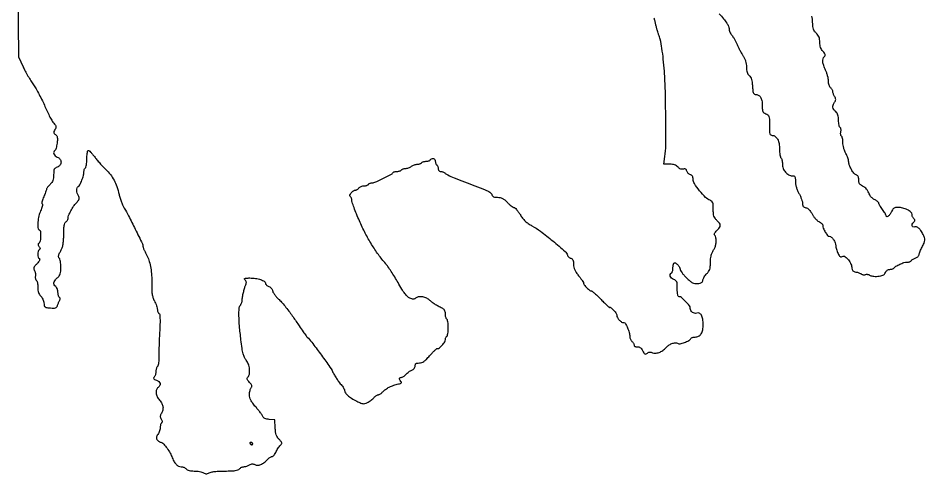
# Model space of a CAD drawing. Extents: x 0 to 632, y 0 to 633.
# Drawn here: x 0 to 630, y 0 to 316 of the extents above; entities that cross this region are included whole.
import ezdxf

# ---------------------------------------------------------------- set-up
doc = ezdxf.new("R2010")
doc.units = 0

msp = doc.modelspace()

# ---------------------------------------------------------------- linework, layer by layer
for points in [[(0.344853, 323.281451, 0.003109), (0.347606, 313), (0.5, 289.5), (3.720167, 282.701479, 0.012529), (5.243113, 279.684006, 0.007826), (7.169438, 276.224904, 0.007852), (9.175933, 272.873527, 0.014134), (10.940432, 270.200425, -0.021718), (12.757828, 267.354246, -0.009252), (14.950658, 263.400115, -0.009134), (17.137765, 259.089922, -0.011849), (18.975106, 255.058245, 0.009192), (20.671558, 251.282686, 0.010557), (22.432544, 247.744286, 0.009744), (24.04256, 244.813838, 0.058143), (25.079536, 243.415337, -0.0266), (26.173107, 242.119639, -0.120308), (26.563068, 241.21835, -0.13969), (26.46414, 240.311825, -0.040627), (25.824696, 239.045135, 0.028941), (25.164606, 237.810083, 0.139664), (25.042567, 237.031287, 0.161481), (25.356784, 236.367797, 0.042434), (26.250023, 235.578837, -0.086253), (27.093925, 234.691021, -0.101337), (27.530214, 233.617373, -0.063766), (27.617099, 232.084878, -0.016374), (27.360357, 229.612439, -0.015374), (27.052573, 227.786165, -0.020802), (26.655854, 226.160149, -0.018336), (26.230504, 224.86611, -0.16728), (25.860334, 224.413682, 0.178566), (25.093063, 223.432811, 0.168082), (25.121898, 222.159646, 0.126234), (25.999468, 220.895534, 0.087598), (27.5, 220, -0.138971), (29.389649, 218.594558, -0.165263), (30.101392, 216.5, -0.165263), (29.389649, 214.405442, -0.138971), (27.5, 213, 0.060722), (26.182069, 212.30612, 0.131806), (25.448285, 211.439846, 0.090915), (25.093869, 210.104083, 0.019508), (25, 207.699065, -0.028175), (24.873214, 205.450849, -0.061204), (24.471371, 203.771914, -0.069172), (23.714385, 202.37066, -0.045827), (22.5, 201, 0.022383), (21.542965, 200.016675, 0.026573), (20.734375, 199.004313, 0.026904), (20.15479, 198.094141, 0.129018), (20, 197.504247, -0.078887), (19.894546, 196.84002, -0.011367), (19.438172, 195.540075, -0.012659), (18.819694, 194.01678, -0.010519), (18.087393, 192.428561, 0.02483), (17.410117, 190.8418, 0.034167), (16.973631, 189.354499, 0.036753), (16.79704, 188.133907, 0.192355), (17, 187.5, -0.192355), (17.20296, 186.866093, -0.036753), (17.026369, 185.645501, -0.034167), (16.589883, 184.1582, -0.02483), (15.912607, 182.571439, 0.057917), (14.687559, 179.079026, 0.038007), (14.068077, 174.856839, 0.034692), (14.066749, 171.045959, 0.241596), (15, 169.5, -0.228772), (15.812361, 168.225375, -0.033673), (15.970527, 165.083328, -0.035668), (15.688389, 161.897528, -0.157729), (14.842382, 160.242382, 0.06283), (14.350107, 159.607965, 0.139138), (14.19525, 159.020896, 0.124139), (14.365504, 158.395048, 0.045056), (14.89094, 157.631409, -0.042372), (15.369535, 156.943766, -0.11259), (15.544818, 156.375316, -0.159582), (15.430098, 155.909819, -0.115281), (15.048558, 155.530011, 0.194988), (14.269427, 154.466066, 0.063193), (14.029937, 152.491841, 0.063133), (14.291344, 150.516905, 0.192197), (15.081997, 149.449323, -0.272795), (15.336803, 148.965327, -0.099913), (15.140123, 148.185982, -0.056829), (14.482387, 147.136654, -0.022639), (13.362545, 145.856528, 0.018943), (11.912227, 144.223144, 0.089328), (11.30269, 143.133535, 0.143672), (11.257963, 142.171613, 0.08), (11.717061, 141.08145, -0.058514), (12.121229, 140.225949, -0.040474), (12.379645, 139.185989, -0.040765), (12.465534, 138.130111, -0.063952), (12.349395, 137.228087, 0.055279), (12.229999, 136.412343, 0.060714), (12.298921, 135.61655, 0.068942), (12.535556, 134.958781, 0.134354), (12.912882, 134.553842, -0.1707), (13.334477, 134.031511, -0.031281), (13.680659, 132.820318, -0.030435), (13.920369, 131.286244, -0.023543), (14, 129.595971, 0.027918), (14.113997, 127.555928, 0.049925), (14.466062, 125.915497, 0.060152), (15.070744, 124.601654, 0.071053), (15.944452, 123.550271, -0.065084), (16.711872, 122.648801, -0.036312), (17.407475, 121.383552, -0.03555), (17.934732, 119.978553, -0.047811), (18.194452, 118.645283, 0.037084), (18.510956, 116.812178, 0.171151), (19.095763, 115.927555, 0.127474), (20.210266, 115.464117, 0.017081), (22.759149, 115.192055, 0.017825), (24.971299, 115.111208, 0.075747), (26.276441, 115.30889, 0.13235), (27.077836, 115.816585, 0.110601), (27.582147, 116.692055, -0.014891), (27.863398, 117.507593, -0.008667), (28.246657, 118.46936, -0.008659), (28.664388, 119.420424, -0.014458), (29.052519, 120.20364, 0.047369), (29.363316, 120.950507, 0.083008), (29.452559, 121.612349, 0.108734), (29.31819, 122.142519, 0.138981), (28.979521, 122.512657, -0.14469), (28.601976, 122.934672, -0.040976), (28.287734, 123.76815, -0.037615), (28.072131, 124.813251, -0.032073), (28, 125.936572, 0.047248), (27.88915, 127.107014, 0.041217), (27.559375, 128.292851, 0.043345), (27.075267, 129.320455, 0.088019), (26.5, 130, -0.086675), (25.372699, 131.324466, -0.176134), (25.126496, 132.650761, -0.126986), (25.785596, 134.135557, -0.036571), (27.5, 136, 0.04731), (28.767809, 137.439523, 0.076329), (29.513513, 138.889029, 0.060606), (29.889097, 140.725646, 0.020166), (30, 143.474314, 0.019425), (29.92065, 145.516064, 0.023727), (29.682132, 147.412197, 0.023223), (29.338264, 148.95707, 0.130723), (28.917898, 149.682102, -0.090194), (28.486729, 150.304965, -0.106802), (28.335796, 151.003506, -0.082778), (28.474978, 151.838447, -0.035514), (28.917898, 152.882102, 0.000447), (29.404785, 153.837146, 0.000276), (29.975882, 154.961382, 0.000276), (30.539115, 156.073172, 0.000496), (31, 156.986431, 0.076832), (31.389025, 158.188408, 0.013355), (31.70625, 160.560491, 0.014234), (31.926637, 163.388618, 0.012326), (32, 166.363986, -0.01103), (32.078262, 169.911089, -0.031975), (32.342844, 172.35031, -0.04737), (32.79774, 174.015679, -0.129913), (33.5, 175, 0.043227), (34.073935, 175.566778, 0.039845), (34.559375, 176.238729, 0.042275), (34.89354, 176.910703, 0.094524), (35, 177.468807, -0.101702), (35.406255, 179.445437, -0.022791), (36.913465, 182.557764, -0.024475), (38.856463, 185.759127, -0.038212), (40.860016, 188.283778, 0.019985), (42.215741, 189.869887, 0.097249), (42.752274, 190.917312, 0.145238), (42.743737, 191.870457, 0.065301), (42.219452, 193.020209, -0.064367), (41.373881, 194.86544, -0.067518), (41.043268, 196.835083, -0.079401), (41.257896, 198.516017, -0.185007), (42.015151, 199.509364, 0.138523), (43.170476, 200.769766, 0.022323), (44.548797, 203.839724, 0.025456), (45.662513, 207.129154, 0.068999), (46, 209.563107, -0.039545), (46.073901, 210.496034, -0.042547), (46.29375, 211.382349, -0.046679), (46.615739, 212.100529, -0.12628), (47, 212.5, 0.193442), (47.390806, 213.030344, 0.02194), (47.70625, 214.517439, 0.023992), (47.927088, 216.393511, 0.017301), (48, 218.5, -0.015783), (48.066388, 220.602647, -0.022259), (48.267785, 222.466514, -0.019446), (48.554455, 223.94885, -0.199408), (48.91161, 224.445372, -0.312138), (49.451843, 224.417506, -0.025457), (50.586954, 223.446675, -0.027074), (51.922967, 222.035971, -0.016981), (53.334778, 220.254389, 0.013046), (54.980445, 218.143795, 0.007833), (57.037276, 215.721602, 0.007841), (59.160147, 213.374871, 0.013539), (61.007903, 211.5, -0.034109), (64.373288, 207.792012, -0.043665), (66.905036, 203.940655, -0.040988), (68.841304, 199.513939, -0.025309), (70.411254, 194.050008, 0.01841), (71.109722, 191.486424, 0.014338), (72.049861, 188.754984, 0.014568), (73.074357, 186.257647, 0.033798), (74.019705, 184.468117, -0.019829), (76.996172, 179.19554, -0.004297), (81.693612, 169.848094, -0.001431), (86.607961, 159.783287, -0.113321), (87, 158.075729, 0.059393), (87.066431, 157.518454, 0.018943), (87.29375, 156.713315, 0.018606), (87.617223, 155.82788, 0.019729), (88, 154.986431, -0.000461), (88.450062, 154.090357, -0.000284), (88.978208, 153.034894, -0.000285), (89.499243, 151.990675, -0.000511), (89.925816, 151.132356, -0.043493), (91.405829, 147.353369, -0.029598), (92.446329, 142.852194, -0.026967), (93.026522, 137.788056, -0.021722), (93.1181, 132.309005, 0.011188), (93.099111, 127.944257, 0.032727), (93.349865, 124.94657, 0.043535), (93.932646, 122.522121, 0.037224), (94.949574, 120.098843, -0.017818), (95.734425, 118.414756, -0.017798), (96.397687, 116.67844, -0.017945), (96.867221, 115.124358, -0.06447), (97, 114.098855, 0.051598), (97.083758, 113.289373, 0.048247), (97.331834, 112.494815, 0.05174), (97.696709, 111.830763, 0.103214), (98.129648, 111.419873, -0.231825), (98.649202, 110.594147, -0.018477), (98.832434, 107.945497, -0.016829), (98.826433, 104.03519, -0.005105), (98.557285, 98.110856, 0.002822), (98.296904, 92.90393, 0.002811), (98.094915, 87.687108, 0.002752), (97.969126, 83.12654, 0.011025), (97.969061, 80.334618, -0.019018), (97.936639, 78.309317, -0.026084), (97.743505, 76.4975, -0.024863), (97.441123, 75.065247, -0.192174), (97.041424, 74.525601, 0.137079), (96.640572, 74.090773, 0.043478), (96.305918, 73.26587, 0.039677), (96.076806, 72.237387, 0.034983), (96, 71.140983, -0.03775), (95.914207, 70.006286, -0.034657), (95.658416, 68.86358, -0.036473), (95.283911, 67.875868, -0.087741), (94.837161, 67.237161, 0.103075), (94.437003, 66.626355, 0.249557), (94.496808, 66.106662, 0.127877), (95.063803, 65.616619, 0.023762), (96.337161, 65.061911, -0.075499), (98.082362, 64.076458, -0.17172), (98.883291, 62.815628, -0.187134), (98.679395, 61.411299, -0.091227), (97.5, 60, 0.137511), (96.344577, 58.328271, 0.111555), (96.106052, 56.153972, 0.089314), (96.846608, 53.682079, 0.057631), (98.5, 51.182369, -0.051817), (100.128068, 48.781899, -0.089314), (100.872203, 46.492526, -0.098608), (100.73635, 44.248617, -0.075442), (99.759453, 41.986431, 0.041713), (99.201192, 40.900545, 0.096875), (99.02154, 40.006698, 0.097933), (99.192659, 39.117162, 0.043266), (99.738975, 38.04636, -0.037922), (100.190706, 37.183809, -0.078387), (100.378599, 36.44851, -0.114568), (100.301365, 35.877386, -0.165144), (99.979521, 35.487343, 0.133633), (99.602712, 35.084105, 0.044547), (99.287734, 34.332422, 0.040601), (99.072289, 33.398021, 0.03638), (99, 32.4058, -0.051315), (98.884067, 31.279156, -0.027791), (98.524627, 29.931497, -0.027384), (98.001471, 28.586547, -0.038598), (97.38171, 27.459811, 0.026493), (96.604942, 26.125119, 0.095073), (96.32941, 25.182971, 0.128966), (96.462196, 24.368316, 0.068766), (97.004155, 23.494994, 0.040173), (97.562208, 22.92296, 0.038612), (98.211643, 22.439146, 0.041174), (98.852173, 22.105033, 0.099947), (99.372445, 21.999971, -0.209659), (100.806934, 21.370763, -0.023631), (103.141484, 18.581334, -0.028721), (105.398427, 15.226339, -0.040982), (106.968201, 12, 0.030234), (108.414627, 8.857433, 0.065463), (109.962602, 6.700781, 0.089196), (111.656085, 5.441005, 0.115931), (113.532543, 5, -0.058451), (114.474879, 4.889462, -0.043715), (115.467918, 4.559375, -0.044586), (116.361001, 4.074494, -0.07302), (117, 3.5, 0.109865), (117.800071, 2.880062, 0.045093), (119.097047, 2.406275, 0.038412), (120.744213, 2.100873, 0.026642), (122.636014, 2, -0.024963), (124.462897, 1.908734, -0.023076), (126.320759, 1.635589, -0.023751), (127.951319, 1.237237, -0.06789), (129.013569, 0.759453, 0.041423), (130.106995, 0.196514, 0.098479), (131, 0.018906, 0.098479), (131.893005, 0.196514, 0.041423), (132.986431, 0.759453, -0.093619), (134.307263, 1.274118, -0.017828), (136.869346, 1.659264, -0.017218), (140.108127, 1.916062, -0.011173), (143.863986, 2, 0.008214), (148.258252, 2.072195, 0.028524), (151.087311, 2.327181, 0.044892), (152.945883, 2.775399, 0.138807), (154, 3.5, -0.063785), (154.615513, 4.074186, -0.044311), (155.434721, 4.559375, -0.044516), (156.320698, 4.890005, -0.067151), (157.136014, 5, 0.050962), (158.003517, 5.08865, 0.02656), (159.056149, 5.365045, 0.026113), (160.116766, 5.766809, 0.035998), (161.017025, 6.242705, -0.044102), (162.0398, 6.76237, -0.083834), (162.939238, 6.958482, -0.091508), (163.799581, 6.841531, -0.06136), (164.700034, 6.417416, 0.161732), (166.452133, 5.984821, 0.077036), (168.737971, 6.525818, 0.063391), (171.206054, 7.915379, 0.048999), (173.493275, 9.992569, -0.03222), (174.284233, 10.760788, -0.03349), (175.157635, 11.410317, -0.035548), (175.984959, 11.863813, -0.108005), (176.60807, 12, 0.178146), (177.21566, 12.223574, 0.04025), (178.006316, 13.014614, 0.036866), (178.822479, 14.131653, 0.028567), (179.545198, 15.454004, -0.018323), (180.278942, 16.864402, -0.017269), (181.127749, 18.2461, -0.01753), (181.964398, 19.416854, -0.055693), (182.630988, 20.10871, 0.08363), (183.274852, 20.855983, 0.205391), (183.373407, 21.559505, 0.108394), (182.918843, 22.428582, 0.016252), (181.596885, 23.904706, -0.048549), (180.378583, 25.455697, -0.05933), (179.576301, 27.115306, -0.048412), (179.083279, 29.174301, -0.020586), (178.808012, 32), (178.5, 37.5), (174.694174, 37.813693, -0.030563), (173.024673, 38.054663, -0.05499), (171.710478, 38.481909, -0.071388), (170.779947, 39.074062, -0.127628), (170.265585, 39.813693, 0.061791), (169.782099, 40.74878, 0.009331), (168.556345, 42.468352, 0.010345), (167.021591, 44.451453, 0.008777), (165.321411, 46.482824, -0.016571), (163.177545, 49.126963, -0.045073), (161.902073, 51.170139, -0.060275), (161.228569, 53.029186, -0.056854), (161, 55.032824, -0.03008), (161.087471, 56.485468, -0.031098), (161.34861, 57.900752, -0.032728), (161.729495, 59.089513, -0.102834), (162.186756, 59.786756, 0.118824), (162.622385, 60.499106, 0.156679), (162.623512, 61.255738, 0.089418), (162.130635, 62.184923, 0.022035), (161, 63.5, -0.022035), (159.869365, 64.815077, -0.089418), (159.376488, 65.744262, -0.156679), (159.377615, 66.500894, -0.118824), (159.813244, 67.213244, 0.160672), (160.887823, 69.345687, 0.060863), (160.977571, 72.721229, 0.058607), (160.215813, 76.259122, 0.092853), (158.694862, 78.950789, -0.067775), (157.466837, 80.891517, -0.043902), (156.576768, 83.39914, -0.02687), (155.833235, 87.074677, -0.006868), (155.033057, 93.095145, -0.007365), (154.035205, 102.686078, -0.017992), (153.659376, 109.776191, -0.019874), (153.775977, 114.897573, -0.153175), (154.625285, 117.110273, 0.039667), (155.056098, 117.752055, 0.027985), (155.438779, 118.532393, 0.028383), (155.722062, 119.325054, 0.051775), (155.846995, 120, -0.018919), (156.193169, 122.934977, -0.015649), (156.777128, 126.029144, -0.015831), (157.488071, 128.819358, -0.043352), (158.218877, 130.715911, 0.039332), (158.66913, 131.857001, 0.087216), (158.783677, 132.781959, 0.099011), (158.572566, 133.615138, 0.061876), (158.028291, 134.465911, -0.084439), (157.560278, 135.275323, -0.38773), (157.746183, 135.735418, -0.104204), (158.663667, 135.959331, -0.007928), (161.228332, 136, -0.03483), (165.194182, 135.723401, -0.046323), (168.709652, 134.893436, -0.055026), (171.24478, 133.717353, -0.262408), (172, 132.377424, 0.143353), (172.180181, 131.761887, 0.060321), (172.734375, 131.090449, 0.052857), (173.543601, 130.469305, 0.046463), (174.5, 130, -0.057428), (175.467787, 129.498553, -0.060893), (176.275128, 128.798393, -0.067572), (176.817018, 128.00598, -0.116742), (177, 127.232959, 0.136053), (177.268096, 126.265931, 0.022562), (178.347085, 124.640427, 0.023332), (179.830017, 122.798266, 0.01877), (181.585821, 120.958208, -0.020853), (183.701168, 118.722789, -0.009219), (186.313611, 115.606474, -0.009106), (188.964643, 112.197833, -0.012113), (191.240762, 109, 0.000876), (195.499405, 102.722884, 0.002991), (198.302792, 98.658792, 0.002637), (200.29317, 95.841705, 0.046667), (201.021987, 95, -0.038952), (204.164378, 91.481859, -0.005018), (210.211031, 83.379902, -0.005541), (216.079091, 75.160685, -0.030241), (218.926827, 70.5, 0.012372), (220.325555, 68.015517, 0.011122), (221.894209, 65.512051, 0.011225), (223.401618, 63.329516, 0.034108), (224.555936, 61.945281, -0.027301), (225.491346, 60.854081, -0.029007), (226.282056, 59.68855, -0.030269), (226.838546, 58.61327, -0.104643), (227, 57.850269, 0.156705), (227.517839, 56.238569, 0.057998), (229.1406, 54.452869, 0.042398), (231.769187, 52.526026, 0.019793), (235.461512, 50.469276, 0.013531), (238.177077, 49.185575, 0.073599), (239.742202, 48.756468, 0.104725), (241.099791, 48.876288, 0.041528), (242.847397, 49.573758, 0.025642), (244.06331, 50.260309, 0.017281), (245.379159, 51.160228, 0.017434), (246.59467, 52.121774, 0.032787), (247.493275, 52.992569, -0.02966), (248.276234, 53.76084, -0.031997), (249.125889, 54.410317, -0.033806), (249.920094, 54.866203, -0.113865), (250.5, 55, 0.11517), (251.081884, 55.135832, 0.033399), (251.884543, 55.60121, 0.03166), (252.745694, 56.26337, 0.029116), (253.542238, 57.046672, -0.059792), (255.42454, 58.683614, -0.033397), (258.048403, 60.219502, -0.031077), (261.125666, 61.523007, -0.02949), (264.394645, 62.461533, 0.020697), (265.777342, 62.832332, 0.124226), (266.407074, 63.218925, 0.286054), (266.508138, 63.679943, 0.111452), (266.144645, 64.255355, -0.052015), (265.278888, 65.322766, -0.164048), (265.051912, 66.203131, -0.261907), (265.434398, 66.780383, -0.118883), (266.345012, 67, 0.109279), (266.991943, 67.143101, 0.035384), (267.854518, 67.621212, 0.033341), (268.766813, 68.305462, 0.031851), (269.595012, 69.114763, -0.031974), (270.488581, 69.987509, -0.022068), (271.601347, 70.861082, -0.022319), (272.750814, 71.608926, -0.041747), (273.75, 72.090012, 0.066995), (274.643311, 72.576947, 0.069014), (275.365942, 73.278592, 0.073098), (275.837821, 74.109699, 0.092878), (276, 74.975249, -0.077837), (276.154388, 75.960978, -0.164376), (276.608918, 76.575866, -0.119986), (277.459184, 76.90523, -0.032696), (278.906882, 77, 0.080546), (280.547629, 77.266039, 0.073261), (282.07988, 78.040042, 0.049353), (283.773759, 79.503767, 0.015624), (286, 82, -0.013471), (287.693323, 83.915217, -0.018664), (289.318596, 85.53125, -0.015415), (290.729501, 86.754784, -0.172575), (291.418804, 87, 0.17251), (292.906727, 87.529109, 0.039767), (294.861186, 89.397195, 0.040536), (296.512694, 91.581098, 0.142564), (297, 93.255434, -0.055348), (297.074174, 93.923449, -0.049529), (297.29375, 94.58572, -0.052543), (297.616933, 95.144826, -0.097335), (298, 95.5, 0.193442), (298.390806, 96.030344, 0.02194), (298.70625, 97.517439, 0.023992), (298.927088, 99.393511, 0.017301), (299, 101.5, 0.017301), (298.927088, 103.606489, 0.023992), (298.70625, 105.482561, 0.02194), (298.390806, 106.969656, 0.193442), (298, 107.5, -0.147258), (297.614368, 107.935443, -0.040091), (297.29375, 108.807671, -0.036915), (297.073601, 109.903156, -0.031141), (297, 111.083768, 0.045556), (296.870346, 112.503823, 0.083194), (296.474504, 113.594645, 0.091793), (295.777822, 114.426519, 0.066494), (294.75, 115.06769, -0.015113), (292.012669, 116.407498, -0.020356), (289.627233, 117.792721, -0.022056), (287.526747, 119.263661, -0.024797), (285.648062, 120.860903, 0.093606), (283.494554, 122.233715, 0.068214), (280.733622, 122.922946, 0.072426), (278.085054, 122.827082, 0.152317), (276.280534, 121.880534, -0.103905), (275.591628, 121.430826, -0.102024), (274.775368, 121.292457, -0.070245), (273.730022, 121.478021, -0.025199), (272.314488, 122.021088, -0.092136), (270.704191, 123.123868, -0.033696), (268.87791, 125.209467, -0.024656), (266.738045, 128.320334, -0.00977), (264.098121, 132.788023, 0.008016), (261.809756, 136.691947, 0.007777), (259.374787, 140.560526, 0.007713), (257.128499, 143.895528, 0.028333), (255.559235, 145.89747, -0.023225), (250.502323, 152.214776, -0.019506), (245.732771, 159.344572, -0.018615), (241.314561, 167.181404, -0.016636), (237.311919, 175.620736, -0.005569), (235.277195, 180.454071, -0.007618), (233.560376, 184.853172, -0.005224), (232.221614, 188.562083, -0.084187), (232, 189.868954, 0.048081), (231.921075, 190.687801, 0.046844), (231.687114, 191.484018, 0.050692), (231.343307, 192.143264, 0.109234), (230.934857, 192.54026, -0.362367), (230.625182, 193.468751, -0.076509), (231.550779, 195.062732, -0.064616), (233.078161, 196.522971, -0.159809), (234.532543, 197, 0.0946), (235.090122, 197.106446, 0.042261), (235.761668, 197.440625, 0.039829), (236.433322, 197.926065, 0.043183), (237, 198.5, -0.075572), (237.645682, 199.074601, -0.044511), (238.560274, 199.559375, -0.043376), (239.584343, 199.889369, -0.056318), (240.563428, 200, 0.039551), (241.496232, 200.073901, 0.04255), (242.382443, 200.29375, 0.046682), (243.100548, 200.61574, 0.126268), (243.5, 201, -0.096643), (243.85418, 201.383047, -0.052623), (244.409999, 201.70625, -0.049673), (245.067551, 201.925824, -0.055813), (245.729991, 202, 0.104117), (247.928864, 202.4629, 0.00766), (253.560439, 205.047664, 0.006477), (259.189696, 207.82664, 0.137278), (260.54823, 209.078038, -0.135493), (260.930681, 209.432813, -0.043975), (261.650357, 209.729174, -0.040102), (262.546441, 209.931983, -0.035619), (263.5, 210, 0.038534), (264.457084, 210.073871, 0.041947), (265.363811, 210.29375, 0.04604), (266.096789, 210.615613, 0.128561), (266.5, 211, -0.119837), (266.891516, 211.386294, -0.047067), (267.580088, 211.715592, -0.043102), (268.425032, 211.945683, -0.041324), (269.309017, 212.031803, 0.05279), (270.288973, 212.149963, 0.030694), (271.426606, 212.485547, 0.03039), (272.537802, 212.96716, 0.044484), (273.44113, 213.531803, -0.046451), (274.348692, 214.094151, -0.031242), (275.472947, 214.568717, -0.031483), (276.629418, 214.893786, -0.052817), (277.632113, 215, 0.040712), (278.538627, 215.073935, 0.043214), (279.402619, 215.29375, 0.047369), (280.104676, 215.615875, 0.123721), (280.5, 216, -0.128561), (280.903211, 216.384387, -0.04604), (281.636189, 216.70625, -0.041947), (282.542916, 216.926129, -0.038534), (283.5, 217, 0.038534), (284.457084, 217.073871, 0.041947), (285.363811, 217.29375, 0.04604), (286.096789, 217.615613, 0.128561), (286.5, 218, -0.14869), (287.454965, 218.840963, -0.174085), (288.652275, 218.939451, -0.176947), (289.624902, 218.255443, -0.153084), (290, 217.059017, 0.046881), (290.074077, 216.270704, 0.046318), (290.29375, 215.50665, 0.050262), (290.616444, 214.876024, 0.111412), (291, 214.5, -0.111412), (291.383556, 214.123976, -0.050262), (291.70625, 213.49335, -0.046318), (291.925923, 212.729296, -0.046881), (292, 211.940983, 0.076154), (292.119232, 211.162686, 0.102062), (292.465259, 210.540347, 0.111169), (293.002652, 210.141486, 0.104648), (293.671259, 210, -0.0655), (294.425535, 209.900764, -0.035081), (295.315341, 209.594232, -0.034233), (296.194161, 209.147454, -0.04504), (296.921259, 208.618663, 0.07419), (298.64157, 207.5143, 0.007859), (303.029722, 205.623364, 0.005355), (310.300694, 202.715498, 0.000841), (324.69115, 197.166201, -0.030589), (326.32949, 196.419718, -0.035066), (327.787811, 195.507877, -0.037632), (328.889738, 194.571943, -0.134723), (329.34753, 193.779044, 0.111925), (329.767178, 192.970411, 0.109829), (330.497001, 192.415144, 0.077461), (331.612991, 192.09786, 0.030606), (333.210214, 192, -0.052601), (335.021931, 191.808874, -0.066534), (336.606559, 191.242831, -0.055881), (338.184415, 190.191842, -0.025448), (340, 188.5, 0.016585), (341.388122, 187.159757, 0.021341), (342.75364, 186.028125, 0.019757), (343.946753, 185.194545, 0.143554), (344.610392, 185, -0.197115), (345.247957, 184.738492, -0.020618), (346.373037, 183.533429, -0.023085), (347.634966, 181.9198, -0.016486), (348.900418, 180.007418, 0.028415), (350.609672, 177.553567, 0.037172), (352.451446, 175.534615, 0.037256), (354.568339, 173.814098, 0.028747), (357.104419, 172.257418, -0.038605), (362.978553, 168.490563, -0.010663), (371.588727, 161.687284, -0.005681), (380.16526, 154.442997, -0.151716), (381.727514, 151.933985, 0.082747), (382.043595, 151.227892, 0.056247), (382.61089, 150.552167, 0.055232), (383.32888, 150.006708, 0.071007), (384.092454, 149.686074, -0.101106), (384.998022, 149.240448, -0.12142), (385.586315, 148.498362, -0.081441), (385.905954, 147.32578, -0.025907), (386, 145.511916, 0.049754), (386.19665, 143.540593, 0.054058), (386.778613, 141.704015, 0.045429), (387.837949, 139.790777, 0.022506), (389.5, 137.565305, -0.010353), (390.840616, 135.858359, -0.014133), (391.971875, 134.262978, -0.010908), (392.837629, 132.902469, -0.137074), (393, 132.321322, 0.180655), (393.417961, 131.202281, 0.021002), (395.285791, 129.224865, 0.021285), (397.31394, 127.412289, 0.173399), (398.467043, 127, -0.179263), (398.991204, 126.805834, -0.005357), (400.776655, 125.23914, -0.010032), (402.851086, 123.302693, -0.006685), (405.152591, 121.005584, 0.005237), (407.396103, 118.75335, 0.009532), (409.282324, 116.968467, 0.005212), (410.819198, 115.597753, 0.644036), (411, 115.679898, -0.548418), (411.163701, 115.784258, -0.039006), (411.734375, 115.462279, -0.027263), (412.540041, 114.854662, -0.013377), (413.5, 114, -0.032105), (414.456721, 112.978002, -0.032961), (415.265625, 111.850514, -0.034902), (415.830194, 110.783487, -0.1046), (416, 109.980674, 0.138215), (416.420047, 108.49016, 0.05484), (417.73397, 106.793513, 0.054901), (419.374793, 105.432141, 0.146763), (420.815321, 105, -0.267994), (421.956659, 104.340921, -0.027132), (423.429678, 101.435198, -0.033045), (424.621644, 98.158256, -0.070818), (425, 95.500321, 0.057703), (425.110572, 94.545399, 0.043603), (425.440625, 93.541736, 0.044567), (425.92547, 92.641294, 0.0739), (426.5, 92, -0.047812), (427.07394, 91.422746, -0.041388), (427.559375, 90.719603, -0.043464), (427.892303, 90.002463, -0.08716), (428, 89.389345, 0.150866), (428.16324, 88.860647, 0.12466), (428.606976, 88.468461, 0.093124), (429.305437, 88.259988, 0.053243), (430.188393, 88.26179, -0.077825), (431.200692, 88.214267, -0.085785), (432.113451, 87.856667, -0.080211), (432.899308, 87.188504, -0.058148), (433.539435, 86.23229, 0.01647), (434.70766, 84.127464, 0.12418), (435.50709, 83.330149, 0.237191), (436.327731, 83.271617, 0.074677), (437.411912, 83.926893, -0.06424), (438.20019, 84.425972, -0.097254), (438.985952, 84.620111, -0.088933), (439.837554, 84.509573, -0.046263), (440.827932, 84.092088, 0.150415), (442.746912, 83.717446, 0.062571), (445.343946, 84.327624, 0.058351), (447.9666, 85.667493, 0.072423), (450, 87.5, -0.069405), (451.871155, 89.206761, -0.058308), (454.24847, 90.457776, -0.063489), (456.558987, 91.025938, -0.1709), (458.184954, 90.655131, 0.191279), (459.908956, 90.332938, 0.038389), (462.978594, 91.18241, 0.040046), (465.953482, 92.535133, 0.128299), (467.516539, 94.02676, -0.127371), (467.907056, 94.400796, -0.046376), (468.612856, 94.714111, -0.04226), (469.484894, 94.928091, -0.039058), (470.404029, 95, 0.121814), (472.786879, 95.589271, 0.128465), (474.56534, 97.214456, 0.097014), (475.649149, 99.916611, 0.04704), (476, 103.637611, 0.039318), (475.699735, 107.450161, 0.088504), (474.753092, 110.180543, 0.151663), (473.296722, 111.563307, 0.209187), (471.517859, 111.645227, -0.1315), (469.963955, 111.481609, -0.118431), (468.466072, 112.101451, -0.115628), (467.387585, 113.35001, -0.12114), (467, 114.926278, 0.168991), (466.375102, 116.722383, 0.024596), (463.790234, 119.676575, 0.024229), (460.93153, 122.363031, 0.178329), (459.202393, 123, -0.286433), (458.676649, 123.328099, -0.060234), (458.304409, 124.398699, -0.039038), (458.070465, 126.104957, -0.014557), (458, 128.524751, 0.011934), (457.923074, 131.747258, 0.080352), (457.593862, 133.30639, 0.143225), (456.867617, 134.255854, 0.0676), (455.5, 135, -0.087261), (453.966523, 135.913804, -0.135206), (453.113662, 137.18611, -0.175649), (453.147266, 138.478273, -0.16227), (454, 139.5, 0.141579), (454.385213, 139.925339, 0.042021), (454.70625, 140.751442, 0.038461), (454.926315, 141.785045, 0.033236), (455, 142.89235, -0.022097), (455.04913, 144.003504, -0.025879), (455.196474, 145.048185, -0.026159), (455.409735, 145.904165, -0.122843), (455.668848, 146.335515, -0.340315), (456.652627, 146.463487, -0.063344), (458.197962, 145.28088, -0.05776), (459.560423, 143.581073, -0.140995), (460, 142.05322, 0.138585), (460.249251, 141.171219, 0.0211), (461.281582, 139.639449, 0.022259), (462.692308, 137.893968, 0.017634), (464.362833, 136.134619, 0.015388), (466.833016, 133.855227, 0.060643), (468.546223, 132.699839, 0.086985), (470.151129, 132.205728, 0.05515), (472.112833, 132.176411, 0.030876), (473.776622, 132.439753, 0.092067), (474.83349, 132.889488, 0.125877), (475.469502, 133.593894, 0.085778), (475.803266, 134.625726, -0.072469), (476.091186, 135.603419, -0.031272), (476.736175, 136.802231, -0.030124), (477.594473, 138.013797, -0.03502), (478.553266, 139.050041, 0.04852), (479.769175, 140.43737, 0.073243), (480.504853, 141.862785, 0.060003), (480.884699, 143.641692, 0.02263), (481, 146.187883, -0.018391), (481.073532, 148.186291, -0.01798), (481.29375, 150.189121, -0.018202), (481.613938, 151.930199, -0.062106), (482, 153.013569), (482.45523, 153.917851, 0.125), (483, 155, -0.125), (483.54477, 156.082149), (484, 156.986431, 0.0711), (484.726203, 159.14585, 0.046029), (484.964738, 161.775605, 0.046587), (484.734653, 164.199438, 0.150534), (483.986756, 165.613244, -0.180436), (483.712874, 166.213012, -0.123024), (483.843611, 166.95904, -0.072978), (484.423682, 167.876101, -0.026734), (485.486756, 168.987558, 0.03782), (487.329546, 171.001687, 0.167416), (487.848068, 172.497704, 0.168033), (487.334338, 173.992334, 0.038165), (485.5, 176, -0.047834), (484.219667, 177.456811, -0.078018), (483.476553, 178.920836, -0.060098), (483.107036, 180.802391, -0.018469), (483, 183.699065, 0.013136), (482.921282, 186.694887, 0.073737), (482.604113, 188.261564, 0.131936), (481.935043, 189.22026, 0.082512), (480.75, 189.921741, -0.106365), (477.666028, 191.950018, -0.02491), (473.531027, 196.595774, -0.02298), (469.890544, 201.572724, -0.147451), (469, 204.526867, 0.049187), (468.881917, 205.724308, 0.086873), (468.523868, 206.64771, 0.102047), (467.923496, 207.29657, 0.09151), (467.092454, 207.686074, -0.079867), (466.324018, 208.024798, -0.056126), (465.59183, 208.625055, -0.055585), (465.003923, 209.381157, -0.073649), (464.662627, 210.182114, 0.059734), (464.313313, 211.069268, 0.139589), (463.8202, 211.575961, 0.143618), (463.144298, 211.738723, 0.064678), (462.237954, 211.575524, -0.089071), (461.311145, 211.454677, -0.078638), (460.356288, 211.65318, -0.069453), (459.410678, 212.170513, -0.049025), (458.512793, 212.985864, 0.066203), (457.457439, 213.880239, 0.059166), (456.165231, 214.508615, 0.051402), (454.597565, 214.878492, 0.032259), (452.716182, 215), (448.742339, 215), (449.439756, 220.25, 0.031322), (449.992568, 228.197678, 0.0033), (449.996661, 246.818843, 0.004423), (449.706897, 265.847721, 0.011578), (449.061672, 279.5, 0.009304), (448.315386, 287.864221, 0.01218), (447.305677, 295.471687, 0.011979), (446.169172, 301.707673, 0.062777), (445.042875, 305, -0.038965), (444.68702, 305.898457, -0.00655), (444.16436, 307.675, -0.007134), (443.606033, 309.784313, -0.006281), (443.082723, 312, 0.006155), (442.551352, 314.252342, 0.006313), (441.968936, 316.471875, 0.006138)], [(487.070496, 319.491716, -0.0102), (490.182909, 315.859772, -0.02411), (492.310617, 313.001499, -0.031114), (493.625156, 310.755323, -0.117355), (494, 309.18027, 0.058239), (494.131769, 308.05283, 0.0355), (494.533146, 306.771934, 0.035202), (495.119934, 305.541555, 0.051493), (495.814964, 304.564451, -0.03755), (496.643757, 303.465383, -0.01343), (497.66089, 301.784558, -0.013237), (498.681933, 299.874249, -0.01526), (499.550293, 298, 0.0126), (500.450386, 296.029857, 0.008491), (501.571798, 293.826196, 0.008556), (502.730028, 291.730166, 0.016772), (503.735329, 290.110453, -0.038614), (504.70051, 288.392319, -0.036229), (505.413877, 286.509737, -0.035936), (505.852701, 284.528242, -0.036542), (506, 282.515441, 0.028939), (506.115623, 280.51939, 0.050128), (506.47122, 278.89798, 0.059729), (507.079392, 277.590514, 0.070248), (507.953464, 276.542114, -0.07923), (508.872496, 275.398871, -0.056056), (509.525585, 273.88374, -0.042069), (509.958458, 271.861726, -0.018565), (510.203464, 269.137127, 0.012186), (510.423339, 266.284479, 0.056244), (510.773946, 264.668605, 0.120312), (511.319098, 263.809618, 0.191409), (512.114465, 263.484929, -0.116717), (514.235232, 262.962082, -0.132593), (515.780699, 261.557309, -0.098627), (516.704935, 259.193963, -0.04407), (517, 255.852804, 0.015215), (517.084824, 253.066027, 0.085918), (517.425963, 251.623828, 0.1381), (518.155234, 250.718582, 0.063802), (519.5, 250, -0.07754), (520.903107, 249.200188, -0.149644), (521.627202, 248.143714, -0.068568), (521.935863, 246.310942, -0.007481), (522, 242.024751, 0.0067), (522.05499, 237.921427, 0.060846), (522.319159, 236.153716, 0.176237), (522.912332, 235.320682, 0.151935), (523.943296, 235, -0.167149), (525.988161, 234.296757, -0.106962), (527.612811, 232.349047, -0.077336), (528.657655, 229.275927, -0.04337), (529, 225.336511, 0.017839), (529.072943, 223.292688, 0.02459), (529.29375, 221.469414, 0.022808), (529.609513, 220.025493, 0.191366), (530, 219.5, -0.167072), (530.38742, 219.026879, -0.032716), (530.70625, 217.957054, -0.031447), (530.926696, 216.602733, -0.024626), (531, 215.115297, 0.087037), (531.529843, 212.094568, 0.08803), (533.055421, 209.447791, 0.095), (535.279879, 207.638344, 0.123991), (537.814451, 207, -0.076114), (538.967791, 206.823406, -0.193124), (539.612181, 206.296508, -0.109297), (539.924832, 205.233661, -0.017093), (540, 203.035483, 0.044402), (540.170192, 201.122772, 0.027608), (540.690024, 198.92926, 0.0265), (541.487795, 196.680308, 0.028838), (542.5, 194.593039, -0.021002), (543.456916, 192.696042, -0.020158), (544.265625, 190.699652, -0.020568), (544.834249, 188.883613, -0.065672), (545, 187.627107, 0.052105), (545.123853, 186.441842, 0.117128), (545.507741, 185.629423, 0.125256), (546.195993, 185.109503, 0.064185), (547.245491, 184.819551, -0.103527), (548.335781, 184.42443, -0.058204), (549.443965, 183.545971, -0.047535), (550.5307, 182.22723, -0.029474), (551.555091, 180.5, 0.034668), (552.543017, 178.872977, 0.028949), (553.803173, 177.291784, 0.029926), (555.131218, 175.977492, 0.067318), (556.3096, 175.195434, -0.036078), (557.339222, 174.600955, -0.042994), (558.209695, 173.894619, -0.048208), (558.815158, 173.185689, -0.153821), (559, 172.599072, 0.098874), (559.405663, 170.567706, 0.035526), (560.735113, 167.919327, 0.031423), (562.333904, 165.577774, 0.231215), (563.516538, 165, -0.186687), (564.926818, 164.454423, -0.058477), (566.439927, 162.714286, -0.0565), (567.609319, 160.500762, -0.093558), (568, 158.431132, 0.052587), (568.1093, 157.39478, 0.020271), (568.46853, 155.991968, 0.019805), (568.984406, 154.489941, 0.02308), (569.594995, 153.110032, 0.022127), (570.422537, 151.620066, 0.091517), (571.109483, 150.85824, 0.185404), (571.756792, 150.666578, 0.154703), (572.425424, 150.938107, -0.319507), (574.045856, 151.058585, -0.072569), (576.297471, 149.203335, -0.062221), (578.291, 146.365846, -0.095151), (579.172599, 143.5, 0.039395), (579.45719, 141.999618, 0.109286), (579.953917, 141.054533, 0.124535), (580.75838, 140.478535, 0.059103), (582, 140.154182, -0.028803), (583.047898, 139.947162, -0.024208), (584.129072, 139.611481, -0.024903), (585.08797, 139.206919, -0.059697), (585.737265, 138.792306, 0.082811), (586.331855, 138.45005, 0.055896), (587.092682, 138.259522, 0.054833), (587.89509, 138.240145, 0.070365), (588.614013, 138.405377, -0.074086), (589.337522, 138.566033, -0.05563), (590.153581, 138.532931, -0.056091), (590.934345, 138.32209, -0.079393), (591.552843, 137.956144, 0.111607), (592.333128, 137.559365, 0.02814), (593.740654, 137.285939, 0.027302), (595.425488, 137.149143, 0.024568), (597.176095, 137.188891, 0.02343), (599.37231, 137.450766, 0.071068), (600.803002, 137.905003, 0.099054), (601.775061, 138.639054, 0.078437), (602.487128, 139.75, -0.066191), (603.042112, 140.664149, -0.069821), (603.808025, 141.382788, -0.072539), (604.713899, 141.84217, -0.081303), (605.678111, 142, 0.038994), (606.564148, 142.069206, 0.042223), (607.404635, 142.275149, 0.046336), (608.084796, 142.576685, 0.127515), (608.460864, 142.936676, -0.124566), (609.706934, 144.143421, -0.025739), (612.451598, 145.537771, -0.027719), (615.406413, 146.660628, -0.077085), (617.594621, 147, 0.042441), (618.518286, 147.078544, 0.044154), (619.402804, 147.311869, 0.048303), (620.124607, 147.654059, 0.120071), (620.538122, 148.061683, -0.084151), (620.951907, 148.532058, -0.02702), (621.707373, 149.079857, -0.026089), (622.629171, 149.609101, -0.026432), (623.597139, 150.036932, 0.050552), (624.516229, 150.497272, 0.055328), (625.29416, 151.121099, 0.062527), (625.825033, 151.805885, 0.134443), (626, 152.444833, -0.077026), (626.123916, 153.244439, -0.017312), (626.5875, 154.546201, -0.017556), (627.234411, 156.027126, -0.016201), (628, 157.5, 0.025392), (629.383365, 160.285267, 0.081388), (629.890047, 162.288043, 0.09937), (629.68282, 164.118732, 0.049757), (628.75, 166.263569, 0.020892), (627.0355, 169.050924, 0.064653), (625.577467, 170.705456, 0.10765), (624.21481, 171.458474, 0.150548), (622.832219, 171.446748, -0.156831), (621.646569, 171.45125, -0.273939), (621.018264, 172.166016, -0.167205), (621.203712, 173.436052, -0.077419), (622.2, 174.8, 0.049631), (622.734592, 175.452741, 0.147822), (622.9, 176, 0.147822), (622.734592, 176.547259, 0.049631), (622.2, 177.2, -0.060108), (621.740429, 177.785682, -0.039057), (621.3525, 178.554735, -0.038971), (621.08777, 179.377757, -0.058392), (621, 180.126758, 0.219703), (620.241862, 181.768843, 0.059889), (617.801097, 183.389295, 0.054474), (614.581524, 184.592401, 0.062274), (611.321611, 185, 0.033296), (609.621502, 184.88666, 0.090762), (608.479189, 184.515495, 0.111698), (607.681742, 183.819369, 0.066934), (607.079425, 182.708903, -0.056744), (606.051546, 180.718468, -0.061916), (604.627527, 179.074173, -0.149166), (603.53895, 178.565355, -0.456169), (603, 179.033164, 0.106299), (602.851333, 179.72455, 0.019574), (602.265625, 180.898605, 0.020231), (601.45709, 182.240295, 0.017202), (600.5, 183.588887, -0.013715), (599.542712, 184.91803, -0.017274), (598.734375, 186.201062, -0.015505), (598.136005, 187.305146, -0.116939), (598, 187.878712, 0.175356), (597.827955, 188.354188, 0.039892), (597.219283, 188.976763, 0.036626), (596.359734, 189.621731, 0.02856), (595.342241, 190.195434, -0.031338), (594.274639, 190.805225, -0.02914), (593.264113, 191.557409, -0.030387), (592.446019, 192.333247, -0.08093), (591.999937, 193, 0.012652), (590.57379, 195.926638, 0.046745), (589.461923, 197.65309, 0.066002), (588.265413, 198.821234, 0.046355), (586.657759, 199.804566, -0.048659), (585.381089, 200.593537, -0.092993), (584.575951, 201.485005, -0.091544), (584.141169, 202.617623, -0.046019), (584, 204.148186, 0.038296), (583.894667, 205.521412, 0.07741), (583.567029, 206.552673, 0.101), (583.016194, 207.257382, 0.110798), (582.25, 207.661478, -0.163769), (580.688385, 208.70547, -0.036311), (578.889827, 211.425339, -0.038218), (577.452396, 214.516538, -0.089958), (577, 217.010684, 0.067064), (576.868107, 217.989596, 0.020388), (576.4125, 219.41867, 0.020015), (575.765531, 220.995189, 0.02058), (575, 222.5, -0.038245), (574.233606, 224.147962, -0.024329), (573.5875, 226.163567, -0.024409), (573.144254, 228.215481, -0.041008), (573, 229.971399, 0.023818), (572.926468, 231.514134, 0.030695), (572.705172, 232.915451, 0.031652), (572.38546, 234.021943, 0.169768), (571.99633, 234.502268, -0.158706), (571.653418, 234.907382, -0.061719), (571.459242, 235.624683, -0.052954), (571.427823, 236.514982, -0.043871), (571.577357, 237.452191, 0.047235), (571.720978, 238.392893, 0.055353), (571.672748, 239.293743, 0.064129), (571.452832, 240.02492, 0.150362), (571.081027, 240.449923, -0.171143), (570.661741, 240.970307, -0.031105), (570.317552, 242.180787, -0.030311), (570.079177, 243.714025, -0.023412), (570, 245.404029, 0.027924), (569.884789, 247.465332, 0.051383), (569.527766, 249.105394, 0.061787), (568.907343, 250.421764, 0.067949), (568, 251.5, -0.05731), (566.653179, 253.033308, -0.12316), (566.10099, 254.495188, -0.118413), (566.291962, 256.083553, -0.050759), (567.240547, 258.013569, 0.041423), (567.803486, 259.106995, 0.098479), (567.981094, 260, 0.098479), (567.803486, 260.893005, 0.041423), (567.240547, 261.986431, -0.02753), (566.765692, 262.849072, -0.024045), (566.364411, 263.797991, -0.024774), (566.085425, 264.692086, -0.063315), (566, 265.363986, 0.085951), (565.892121, 265.986912, 0.043623), (565.559375, 266.712154, 0.041624), (565.073944, 267.420878, 0.04862), (564.5, 268, -0.101332), (563.923743, 268.718322, -0.040867), (563.440625, 269.88555, -0.038289), (563.110816, 271.267928, -0.039436), (563, 272.670751, 0.043769), (562.859029, 274.278078, 0.020875), (562.4125, 276.30625, 0.020511), (561.765902, 278.400489, 0.027405), (561, 280.236136, -0.028955), (559.656194, 283.485137, -0.062416), (559.093795, 286.12872, -0.087021), (559.279325, 288.21588, -0.131535), (560.186756, 289.786756, 0.108507), (560.635303, 290.487738, 0.158886), (560.662854, 291.21386, 0.095414), (560.222437, 292.086353, 0.024123), (559.186756, 293.301207, -0.052498), (558.212553, 294.584603, -0.0531), (557.531363, 296.037988, -0.048884), (557.132359, 297.708205, -0.034215), (557, 299.640137, 0.033176), (556.864828, 301.675115, 0.060544), (556.44781, 303.284142, 0.065251), (555.684472, 304.665445, 0.04539), (554.5, 306, -0.046806), (553.246452, 307.420446, -0.074407), (552.497763, 308.855108, -0.061007), (552.115244, 310.644694, -0.022183), (552, 313.241036, 0.02639), (551.8669, 315.76104, 0.047889), (551.454764, 317.781278, 0.05173)]]:
    msp.add_lwpolyline(points, format="xyb")
msp.add_lwpolyline([(163, 21, -0.042167), (162.967655, 20.617151, -0.061769), (162.870461, 20.29375, -0.081139), (162.727648, 20.07446, -0.210953), (162.559017, 20, -0.151918), (162.34829, 20.065539, -0.038439), (162.066025, 20.29375, -0.035638), (161.768994, 20.617226, -0.029505), (161.5, 21, -0.082592), (161.343488, 21.3821, -0.161196), (161.3746, 21.70625, -0.182303), (161.586039, 21.921712, -0.108972), (161.940983, 22, -0.093332), (162.345238, 21.923877, -0.09642), (162.688914, 21.70625, -0.099167), (162.918938, 21.381556, -0.105053)], format="xyb", close=True)

doc.saveas('drawing.dxf')
